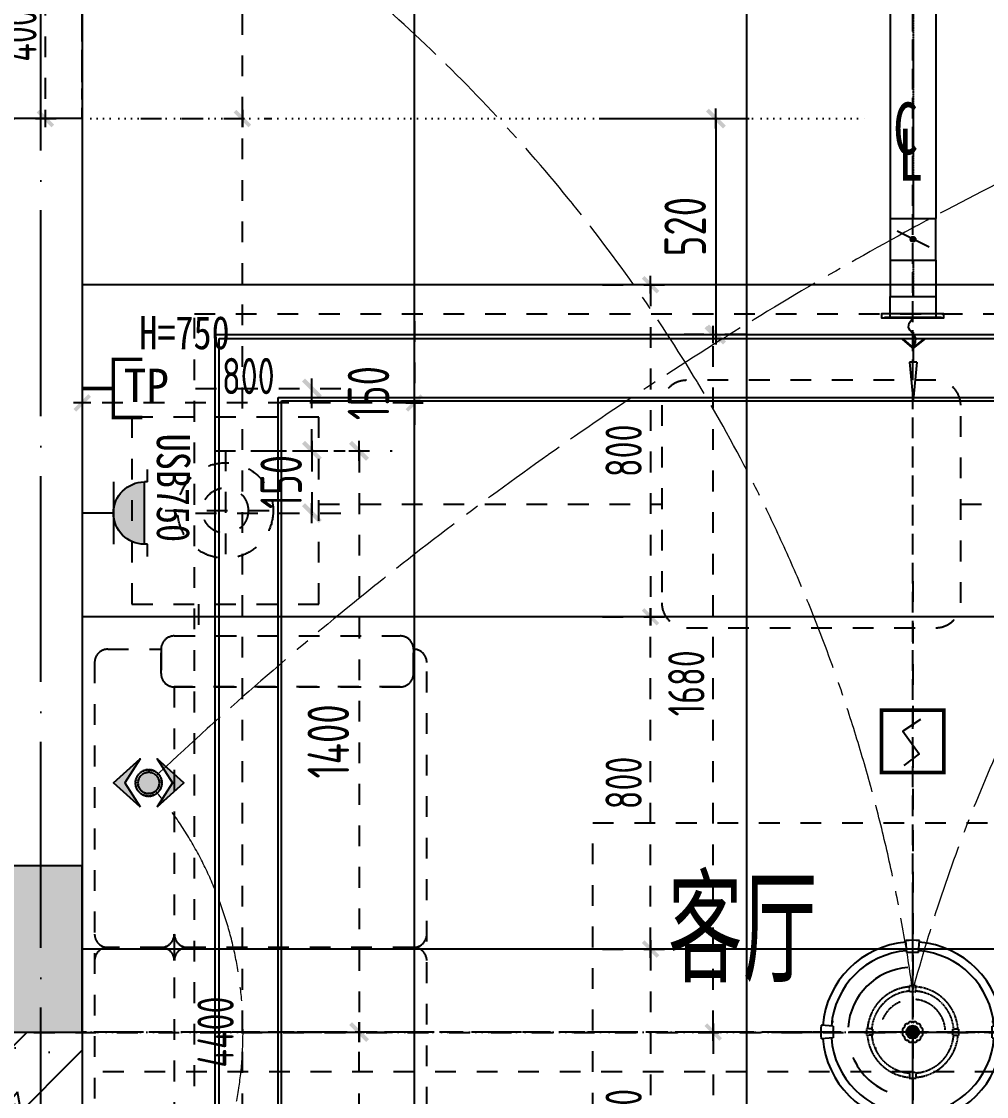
# Model space of a CAD drawing. Extents: x 133656 to 214778, y 12424 to 51506.
# Drawn here: x 162550 to 164874, y 16544 to 19133 of the extents above; entities that cross this region are included whole.
import ezdxf
from ezdxf.enums import TextEntityAlignment as Align

# ---------------------------------------------------------------- set-up
doc = ezdxf.new("R2010")
doc.units = 0
doc.header["$MEASUREMENT"] = 0
for name, pattern in [('CENTER2', [1.125, 0.75, -0.125, 0.125, -0.125]), ('DASH', [0.35, 0.25, -0.1]), ('图案填充', [66.863653, 0, -20.558844, 0, -15.145704, 0, -15.145704, 0, -16.013401]), ('图纸索引线', [1.414175, 0.440583, -0.082865, 0.082865, -0.092515, 0.440583, -0.082865, 0.082865, -0.109034]), ('家具立面虚线', [93.035549, 25.891757, -20.481609, 26.180266, -20.481917]), ('家具虚线平面', [100, 50, -50]), ('索引', [26.102844, 8.811668, -1.657301, 1.657301, -1.850304, 8.811668, -1.657301, 1.657301]), ('轴线', [1279.947105, 991.697132, -142.311249, 0, -145.938724])]:
    doc.linetypes.add(name, pattern=pattern)
doc.layers.get('Defpoints').update_dxf_attribs({"color": 8})
for name, color, linetype in [('A-HATH', 8, 'Continuous'), ('A2.土建梁', 175, 'Continuous'), ('A31.土建轴线', 251, 'Continuous'), ('B6.新建墙体定位', 203, 'Continuous'), ('E1.地面-(平面图)', 136, 'Continuous'), ('E7.地面_尺寸', 50, 'Continuous'), ('F1.家具层', 51, 'Continuous'), ('G1.天花造型', 30, 'Continuous'), ('G2.天花造型尺寸', 144, 'Continuous'), ('G3.天花灯具', 52, 'Continuous'), ('G4.天花灯位', 71, 'Continuous'), ('G5.天花看线', 152, 'Continuous'), ('H3.顶面烟感', 102, 'Continuous'), ('K2.强电插座', 132, 'Continuous'), ('K3.弱电插座', 136, 'Continuous'), ('PS-中文', 50, 'Continuous'), ('PUB_HATCH', 8, 'Continuous'), ('WALL', 6, 'Continuous'), ('暖-风-平面图-新风-中心线', 5, 'CENTER2'), ('暖-风-平面图-新风-端线', 2, 'ByLayer'), ('暖-风-平面图-新风-阀门', 7, 'ByLayer'), ('暖-风-平面图-新风-风管', 3, 'ByLayer'), ('暖-风-平面图-送风-风口', 7, 'ByLayer'), ('烟感', 6, 'Continuous')]:
    doc.layers.add(name, color=color, linetype=linetype)
doc.layers.add('TEL_TEXT', color=4, linetype='Continuous', lineweight=25)
doc.layers.add('灯具连线', color=30, linetype='Continuous', lineweight=13)
doc.styles.add('_TCH_SPACE', font='SIMPLEX', dxfattribs={"height": 5, "bigfont": 'GBCBIG'})
doc.styles.add('_TEL_DIM', font='MYTXT', dxfattribs={"width": 0.8, "height": 3, "bigfont": 'HZTXT'})
doc.styles.add('宋体', font='')
doc.styles.add('标注数字', font='dim.shx', dxfattribs={"width": 0.8})
doc.styles.add('标题文字', font='')
doc.styles.get('宋体').set_extended_font_data('SimSun')
doc.styles.get('标题文字').set_extended_font_data('SimSun')
doc.dimstyles.new('设计2017', dxfattribs={"dimscale": 100, "dimtxt": 2.5, "dimasz": 0.06, "dimexe": 2, "dimexo": 2.5, "dimgap": 0.6, "dimtad": 1, "dimdec": 0, "dimrnd": 5, "dimzin": 0, "dimdsep": 46, "dimtxsty": '标注数字', "dimblk": 'HBA_DIMENSION_TICK', "dimcen": 0.125, "dimclrd": 44, "dimclre": 44, "dimclrt": 50, "dimadec": 0, "dimazin": 0, "dimtfac": 1, "dimtdec": 0, "dimtix": 1, "dimtmove": 0, "dimatfit": 3, "dimldrblk": 'HBA_Leader_Arrow', "dimfxl": 7, "dimfxlon": 1, "dimtvp": 1, "dimtolj": 1, "dimtzin": 0, "dimarcsym": 0})

# ---------------------------------------------------------------- blocks, each defined once
blk = doc.blocks.new('A$C70172C44')
at = {"linetype": '家具虚线平面'}
for p, q in [((315, 3221.6, 0), (315, 2931.6, 0)), ((540, 3092.4, 0), (1365.8, 3092.4, 0)), ((2085.8, 3092.4, 0), (2599.2, 3092.4, 0)), ((170, 3076.6, 0), (460, 3076.6, 0)), ((250, 2851.6, 0), (250, 2774.7, 0)), ((192, 2774.7, 0), (736, 2774.7, 0)), ((32, 2742.7, 0), (160, 2742.7, 0)), ((160, 2742.7, 0), (160, 2684, 0)), ((160, 2684, 0), (160, 2742.7, 0)), ((768, 2684, 0), (768, 2742.7, 0)), ((768, 2742.7, 0), (768, 2684, 0)), ((0, 2710.7, 0), (0, 738.7, 0)), ((800, 738.7, 0), (800, 2710.7, 0)), ((192, 2652, 0), (192, 797.4, 0)), ((192, 2652, 0), (736, 2652, 0)), ((736, 2652, 0), (192, 2652, 0)), ((1200, 1124.7), (1200, 2324.7)), ((1200, 2324.7), (2200, 2324.7)), ((160, 2024.7, 0), (32, 2024.7, 0)), ((160, 2024.7, 0), (32, 2024.7, 0)), ((768, 2024.7, 0), (224, 2024.7, 0)), ((768, 2024.7, 0), (224, 2024.7, 0))]:
    blk.add_line(p, q, dxfattribs=at)
at = {"linetype": '家具虚线平面', "elevation": 0}
blk.add_lwpolyline([(1425.8, 2794.4), (2025.8, 2794.4, 0.414214), (2085.8, 2854.4), (2085.8, 3330.4, 0.414214), (2025.8, 3390.4), (1425.8, 3390.4, 0.414214), (1365.8, 3330.4), (1365.8, 2854.4, 0.414214)], format="xyb", close=True, dxfattribs=at)
blk.add_lwpolyline([(540, 3301.6), (90, 3301.6), (90, 2851.6), (540, 2851.6)], close=True, dxfattribs=at)
at = {"linetype": '家具虚线平面'}
for radius in [115, 55]:
    blk.add_circle((315, 3076.6, 0), radius, dxfattribs=at)
for centre, start, end in [((192, 2742.7, 0), 90, 180), ((736, 2742.7, 0), 0, 90), ((32, 2710.7, 0), 90, 180), ((768, 2710.7, 0), 0, 90), ((192, 2684, 0), 180, 270), ((192, 2684, 0), 180, 270), ((736, 2684, 0), 270, 0), ((736, 2684, 0), 270, 0), ((32, 2056.7, 0), 180, 270), ((160, 2056.7, 0), 270, 0), ((224, 2056.7, 0), 180, 270), ((768, 2056.7, 0), 270, 0), ((32, 1992.7, 0), 90, 180), ((160, 1992.7, 0), 0, 90), ((224, 1992.7, 0), 90, 180), ((768, 1992.7, 0), 0, 90)]:
    blk.add_arc(centre, 32, start, end, dxfattribs=at)
blk = doc.blocks.new('rg')
at = {"layer": 'K3.弱电插座', "const_width": 8.33}
for points in [[(145, -70), (75, -70), (75, 70), (145, 70)], [(75, 0), (0, 0)]]:
    blk.add_lwpolyline(points, dxfattribs=at)
at = {"layer": 'K3.弱电插座', "style": '宋体'}
for p in [(90.1, -40.2, 0), (296.1, -40.2, 0)]:
    blk.add_attdef('REF.', p, '', height=80, dxfattribs=at)
blk = doc.blocks.new('HBA_DIMENSION_TICK')
at = {"color": 0, "linetype": 'ByBlock'}
for p, q in [((-10, 0), (0, 0)), ((0, 0), (10, 0))]:
    blk.add_line(p, q, dxfattribs=at)
at = {"color": 50, "linetype": 'ByBlock'}
blk.add_solid([(-10, -7), (-7, -10), (7, 10), (10, 7)], dxfattribs=at)
blk = doc.blocks.new('*D91')
at = {"layer": 'Defpoints', "color": 0, "linetype": '家具虚线平面', "transparency": 16777216}
for p in [(162696.1, 19273.1), (161696.1, 18899.6), (162696.1, 18899.6)]:
    blk.add_point(p, dxfattribs=at)
at = {"layer": 'K2.强电插座', "color": 44, "linetype": '家具虚线平面', "lineweight": -2, "transparency": 16777216}
for p, q in [((161696.1, 18999.6), (161696.1, 19353.1)), ((162696.1, 18999.6), (162696.1, 19353.1)), ((161698.5, 19273.1), (162693.7, 19273.1))]:
    blk.add_line(p, q, dxfattribs=at)
at = {"layer": 'K2.强电插座', "color": 44, "linetype": '家具虚线平面', "lineweight": -2, "transparency": 16777216, "xscale": 2.4, "yscale": 2.4, "zscale": 2.4, "rotation": 180}
blk.add_blockref('HBA_DIMENSION_TICK', (161696.1, 19273.1), dxfattribs=at)
at = {"layer": 'K2.强电插座', "color": 44, "linetype": '家具虚线平面', "lineweight": -2, "transparency": 16777216, "xscale": 2.4, "yscale": 2.4, "zscale": 2.4}
blk.add_blockref('HBA_DIMENSION_TICK', (162696.1, 19273.1), dxfattribs=at)
at = {"layer": 'K2.强电插座', "color": 50, "linetype": '家具虚线平面', "transparency": 16777216, "insert": (162196.1, 19347.1), "char_height": 100, "attachment_point": 5, "style": '标注数字'}
blk.add_mtext('\\A1;1000', dxfattribs=at)
blk = doc.blocks.new('HBA_Leader_Arrow')
at = {"color": 0, "linetype": 'ByBlock', "ltscale": 0.5}
blk.add_line((3.5, 0), (-10, 0), dxfattribs=at)
for points in [[(-11, 11.3), (-6.6, 14.4), (-0.6, 0), (3.5, 0)], [(-11, -11.3), (-6.6, -14.4), (-0.6, 0), (3.5, 0)]]:
    blk.add_solid(points, dxfattribs=at)
blk = doc.blocks.new('不间断电源')
h = blk.add_hatch(color=8)
h.dxf.hatch_style = 1
h.paths.add_polyline_path([(-70.3, 140.6, 1), (70.3, 140.6)])
for p, q in [((-98.4, 147.7), (-70.3, 147.7)), ((-70.3, 147.7), (-70.3, 140.6)), ((70.3, 147.7), (70.3, 140.6)), ((70.3, 147.7), (98.4, 147.7)), ((-70.3, 140.6), (70.3, 140.6)), ((70.3, 70.3), (-70.3, 70.3)), ((0, 70.3), (0, 0))]:
    blk.add_line(p, q)
blk.add_arc((0, 140.6), 70.3, 180, 0)
at = {"color": 1, "style": '标题文字'}
blk.add_attdef('REF.', (86, 32.6), '', height=70.9, dxfattribs=at)
blk = doc.blocks.new('*D124')
at = {"layer": 'Defpoints', "color": 0, "linetype": '家具虚线平面', "transparency": 16777216}
for p in [(163037.9, 18099.6), (162696.1, 16699.6), (163362.8, 16699.6)]:
    blk.add_point(p, dxfattribs=at)
at = {"layer": 'K2.强电插座', "color": 44, "linetype": '家具虚线平面', "lineweight": -2, "transparency": 16777216}
for p, q in [((163137.9, 18099.6), (163442.8, 18099.6)), ((163362.8, 18097.2), (163362.8, 16702)), ((163082.8, 16699.6), (163442.8, 16699.6))]:
    blk.add_line(p, q, dxfattribs=at)
at = {"layer": 'K2.强电插座', "color": 44, "linetype": '家具虚线平面', "lineweight": -2, "transparency": 16777216, "xscale": 2.4, "yscale": 2.4, "zscale": 2.4}
for p, rotation in [((163362.8, 18099.6), 90), ((163362.8, 16699.6), 270)]:
    blk.add_blockref('HBA_DIMENSION_TICK', p, dxfattribs=dict(at, rotation=rotation))
at = {"layer": 'K2.强电插座', "color": 50, "linetype": '家具虚线平面', "transparency": 16777216, "insert": (163288.8, 17399.6), "char_height": 100, "attachment_point": 5, "rotation": 90, "style": '标注数字'}
blk.add_mtext('\\A1;1400', dxfattribs=at)
blk = doc.blocks.new('*D128')
at = {"layer": 'Defpoints', "color": 0, "linetype": '家具虚线平面', "transparency": 16777216}
for p in [(162645.2, 18249.6, 0), (163249.2, 18249.6), (162915, 18099.6, 0)]:
    blk.add_point(p, dxfattribs=at)
at = {"layer": 'K2.强电插座', "color": 44, "linetype": '家具虚线平面', "lineweight": -2, "transparency": 16777216}
for p, q in [((162969.2, 18249.6), (163329.2, 18249.6)), ((163249.2, 18102), (163249.2, 18247.2)), ((163015, 18099.6), (163329.2, 18099.6))]:
    blk.add_line(p, q, dxfattribs=at)
at = {"layer": 'K2.强电插座', "color": 44, "linetype": '家具虚线平面', "lineweight": -2, "transparency": 16777216, "xscale": 2.4, "yscale": 2.4, "zscale": 2.4}
for p, rotation in [((163249.2, 18249.6), 90), ((163249.2, 18099.6), 270)]:
    blk.add_blockref('HBA_DIMENSION_TICK', p, dxfattribs=dict(at, rotation=rotation))
at = {"layer": 'K2.强电插座', "color": 50, "linetype": '家具虚线平面', "transparency": 16777216, "insert": (163385.5, 18238.4), "char_height": 100, "attachment_point": 5, "rotation": 90, "style": '标注数字'}
blk.add_mtext('\\A1;150', dxfattribs=at)
blk = doc.blocks.new('*D121')
at = {"layer": 'Defpoints', "color": 0, "linetype": '家具虚线平面', "transparency": 16777216}
for p in [(163020.1, 16699.6), (163362.8, 16699.6), (162846.1, 15299.6)]:
    blk.add_point(p, dxfattribs=at)
at = {"layer": 'K2.强电插座', "color": 44, "linetype": '家具虚线平面', "lineweight": -2, "transparency": 16777216}
for p, q in [((163120.1, 16699.6), (163442.8, 16699.6)), ((163362.8, 15302), (163362.8, 16697.2)), ((163082.8, 15299.6), (163442.8, 15299.6))]:
    blk.add_line(p, q, dxfattribs=at)
at = {"layer": 'K2.强电插座', "color": 44, "linetype": '家具虚线平面', "lineweight": -2, "transparency": 16777216, "xscale": 2.4, "yscale": 2.4, "zscale": 2.4}
for p, rotation in [((163362.8, 16699.6), 90), ((163362.8, 15299.6), 270)]:
    blk.add_blockref('HBA_DIMENSION_TICK', p, dxfattribs=dict(at, rotation=rotation))
at = {"layer": 'K2.强电插座', "color": 50, "linetype": '家具虚线平面', "transparency": 16777216, "insert": (163288.8, 15999.6), "char_height": 100, "attachment_point": 5, "rotation": 90, "style": '标注数字'}
blk.add_mtext('\\A1;1400', dxfattribs=at)
blk = doc.blocks.new('A$C34CE5B40')
at = {"color": 1, "linetype": '图纸索引线', "ltscale": 150}
for p, q in [((125.3, -67.5), (125.3, 318.1)), ((-67.5, 125.3), (318.1, 125.3))]:
    blk.add_line(p, q, dxfattribs=at)
for p, q in [((117.3, 233.8), (116.1, 250.3)), ((133.3, 233.8), (134.5, 250.3)), ((16.8, 133.3), (0.3, 134.5)), ((124.2, 139.9), (126.4, 139.9)), ((233.8, 133.3), (250.3, 134.5)), ((16.8, 117.3), (0.3, 116.1)), ((233.8, 117.3), (250.3, 116.1)), ((117.3, 16.8), (116.1, 0.3)), ((133.3, 16.8), (134.5, 0.3))]:
    blk.add_line(p, q)
at = {"color": 8}
for p, q in [((15, 139.9), (17.4, 139.9)), ((233.2, 139.9), (235.6, 139.9)), ((166.7, 24.7), (172.7, 24.7))]:
    blk.add_line(p, q, dxfattribs=at)
for radius in [8.86, 5.76]:
    blk.add_circle((125.3, 125.3), radius)
for centre, radius, start, end in [((125.3, 125.3), 125.3, 85.7846, 94.2154), ((125.3, 125.3), 122.9, 94.2154, 175.7846), ((125.3, 125.3), 111.3, 94.2154, 175.7846), ((125.3, 125.3), 111.3, 4.2154, 85.7846), ((125.3, 125.3), 122.9, 4.2154, 85.7846), ((125.3, 125.3), 108.8, 85.7846, 94.2154), ((125.3, 125.3), 125.3, 175.7846, 184.2154), ((125.3, 125.3), 108.8, 175.7846, 184.2154), ((117.5, 133.1), 3.28, 59.2133, 210.7867), ((122.4, 136), 3.28, 29.2133, 180.7867), ((128.2, 136), 3.28, 359.2133, 150.7867), ((133.1, 133.1), 3.28, 329.2133, 120.7867), ((125.3, 125.3), 108.8, 355.7846, 4.2154), ((125.3, 125.3), 125.3, 355.7846, 4.2154), ((114.6, 128.2), 3.28, 89.2133, 240.7867), ((114.6, 122.4), 3.28, 119.2133, 270.7867), ((117.5, 117.5), 3.28, 149.2133, 300.7867), ((133.1, 117.5), 3.28, 239.2133, 30.7867), ((136, 128.2), 3.28, 299.2133, 90.7867), ((136, 122.4), 3.28, 269.2133, 60.7867), ((125.3, 125.3), 122.9, 184.2154, 265.7846), ((125.3, 125.3), 111.3, 184.2154, 265.7846), ((122.4, 114.6), 3.28, 179.2133, 330.7867), ((128.2, 114.6), 3.28, 209.2133, 0.7867), ((125.3, 125.3), 111.3, 274.2154, 355.7846), ((125.3, 125.3), 122.9, 274.2154, 355.7846), ((125.3, 125.3), 108.8, 265.7846, 274.2154), ((125.3, 125.3), 125.3, 265.7846, 274.2154)]:
    blk.add_arc(centre, radius, start, end)
for start, end in [(94.2154, 175.7846), (202.9764, 246.7439)]:
    blk.add_arc((125.3, 125.3), 88.5, start, end, dxfattribs=at)
blk = doc.blocks.new('A$C19652AA9')
h = blk.add_hatch(color=0)
h.dxf.hatch_style = 1
h.paths.add_polyline_path([(31.9, 90.8), (90.2, 0.1), (31.9, -90.8), (132.6, 0)])
h = blk.add_hatch(color=0)
h.dxf.hatch_style = 1
edge = h.paths.add_edge_path()
edge.add_arc((0, 0), 40.5, 0, 360)
at = {"color": 0}
blk.add_lwpolyline([(31.9, 90.8), (132.6, 0), (31.9, -90.8), (90.2, 0.1)], close=True, dxfattribs=at)
at = {"color": 0, "linetype": '图纸索引线'}
for radius in [50, 40.5]:
    blk.add_circle((0, 0), radius, dxfattribs=at)
blk = doc.blocks.new('结构')
at = {"layer": 'A-HATH'}
blk.add_hatch(color=256, dxfattribs=at).paths.add_polyline_path([(-200, -3950), (-200, -4350), (0, -4350), (0, -3950)], flags=0)
at = {"layer": 'WALL'}
blk.add_lwpolyline([(-200, -3950), (-200, -4350), (0, -4350), (0, -3950), (-200, -3950)], close=True, dxfattribs=at)
blk = doc.blocks.new('*D247')
at = {"layer": 'Defpoints', "color": 0, "transparency": 16777216}
for p in [(163825.4, 18899.6), (163825.4, 18379.6), (164222.2, 18379.6)]:
    blk.add_point(p, dxfattribs=at)
at = {"layer": 'G2.天花造型尺寸', "color": 44, "lineweight": -2, "transparency": 16777216}
for p, q in [((163942.2, 18899.6), (164302.2, 18899.6)), ((164222.2, 18897.2), (164222.2, 18382)), ((163942.2, 18379.6), (164302.2, 18379.6))]:
    blk.add_line(p, q, dxfattribs=at)
at = {"layer": 'G2.天花造型尺寸', "color": 44, "lineweight": -2, "transparency": 16777216, "xscale": 2.4, "yscale": 2.4, "zscale": 2.4}
for p, rotation in [((164222.2, 18899.6), 90), ((164222.2, 18379.6), 270)]:
    blk.add_blockref('HBA_DIMENSION_TICK', p, dxfattribs=dict(at, rotation=rotation))
at = {"layer": 'G2.天花造型尺寸', "color": 50, "transparency": 16777216, "insert": (164148.2, 18639.6), "char_height": 100, "attachment_point": 5, "rotation": 90, "style": '标注数字'}
blk.add_mtext('\\A1;520', dxfattribs=at)
blk = doc.blocks.new('*D276')
at = {"layer": 'Defpoints', "color": 0, "linetype": '家具虚线平面', "transparency": 16777216}
for p in [(163861.2, 18499.6), (163861.2, 17699.6), (164064.7, 17699.6)]:
    blk.add_point(p, dxfattribs=at)
at = {"layer": 'E7.地面_尺寸', "color": 44, "linetype": '家具虚线平面', "lineweight": -2, "transparency": 16777216}
for p, q in [((163948.7, 18499.6), (164134.7, 18499.6)), ((164064.7, 18497.5), (164064.7, 17701.7)), ((163948.7, 17699.6), (164134.7, 17699.6))]:
    blk.add_line(p, q, dxfattribs=at)
at = {"layer": 'E7.地面_尺寸', "color": 44, "linetype": '家具虚线平面', "lineweight": -2, "transparency": 16777216, "xscale": 2.1, "yscale": 2.1, "zscale": 2.1}
for p, rotation in [((164064.7, 18499.6), 90), ((164064.7, 17699.6), 270)]:
    blk.add_blockref('HBA_DIMENSION_TICK', p, dxfattribs=dict(at, rotation=rotation))
at = {"layer": 'E7.地面_尺寸', "color": 50, "linetype": '家具虚线平面', "transparency": 16777216, "insert": (164000, 18099.6), "char_height": 87.5, "attachment_point": 5, "rotation": 90, "style": '标注数字'}
blk.add_mtext('\\A1;800', dxfattribs=at)
blk = doc.blocks.new('*D277')
at = {"layer": 'Defpoints', "color": 0, "linetype": '家具虚线平面', "transparency": 16777216}
for p in [(163861.2, 17699.6), (164064.7, 17699.6), (163861.2, 16899.6)]:
    blk.add_point(p, dxfattribs=at)
at = {"layer": 'E7.地面_尺寸', "color": 44, "linetype": '家具虚线平面', "lineweight": -2, "transparency": 16777216}
for p, q in [((163948.7, 17699.6), (164134.7, 17699.6)), ((164064.7, 16901.7), (164064.7, 17697.5)), ((163948.7, 16899.6), (164134.7, 16899.6))]:
    blk.add_line(p, q, dxfattribs=at)
at = {"layer": 'E7.地面_尺寸', "color": 44, "linetype": '家具虚线平面', "lineweight": -2, "transparency": 16777216, "xscale": 2.1, "yscale": 2.1, "zscale": 2.1}
for p, rotation in [((164064.7, 17699.6), 90), ((164064.7, 16899.6), 270)]:
    blk.add_blockref('HBA_DIMENSION_TICK', p, dxfattribs=dict(at, rotation=rotation))
at = {"layer": 'E7.地面_尺寸', "color": 50, "linetype": '家具虚线平面', "transparency": 16777216, "insert": (164000, 17299.6), "char_height": 87.5, "attachment_point": 5, "rotation": 90, "style": '标注数字'}
blk.add_mtext('\\A1;800', dxfattribs=at)
blk = doc.blocks.new('*D278')
at = {"layer": 'Defpoints', "color": 0, "linetype": '家具虚线平面', "transparency": 16777216}
for p in [(163861.2, 16899.6), (163861.2, 16099.6), (164064.7, 16099.6)]:
    blk.add_point(p, dxfattribs=at)
at = {"layer": 'E7.地面_尺寸', "color": 44, "linetype": '家具虚线平面', "lineweight": -2, "transparency": 16777216}
for p, q in [((163948.7, 16899.6), (164134.7, 16899.6)), ((164064.7, 16897.5), (164064.7, 16101.7)), ((163948.7, 16099.6), (164134.7, 16099.6))]:
    blk.add_line(p, q, dxfattribs=at)
at = {"layer": 'E7.地面_尺寸', "color": 44, "linetype": '家具虚线平面', "lineweight": -2, "transparency": 16777216, "xscale": 2.1, "yscale": 2.1, "zscale": 2.1}
for p, rotation in [((164064.7, 16899.6), 90), ((164064.7, 16099.6), 270)]:
    blk.add_blockref('HBA_DIMENSION_TICK', p, dxfattribs=dict(at, rotation=rotation))
at = {"layer": 'E7.地面_尺寸', "color": 50, "linetype": '家具虚线平面', "transparency": 16777216, "insert": (164000, 16499.6), "char_height": 87.5, "attachment_point": 5, "rotation": 90, "style": '标注数字'}
blk.add_mtext('\\A1;800', dxfattribs=at)
blk = doc.blocks.new('xfk')
at = {"const_width": 6}
blk.add_lwpolyline([(28.9, 60.4), (0.9, 82.5), (-24.9, 60.4)], dxfattribs=at)
blk.add_lwpolyline([(-0.6, 80.6), (6.7, 68.3), (7.5, 59.1), (4, 52), (-1.6, 45.8), (-7, 39.6), (-10, 32.3), (-8.4, 22.8), (0, 10)])
blk.add_lwpolyline([(75, 0), (-75, 0), (-75, 10), (75, 10)], close=True)
blk = doc.blocks.new('*D331')
at = {"layer": 'Defpoints', "color": 0, "linetype": '家具虚线平面', "transparency": 16777216}
for p in [(162396.1, 19299.6), (162396.1, 18899.6), (162607.2, 18899.6)]:
    blk.add_point(p, dxfattribs=at)
at = {"layer": 'E7.地面_尺寸', "color": 44, "linetype": '家具虚线平面', "lineweight": -2, "transparency": 16777216}
for p, q in [((162483.6, 19299.6), (162677.2, 19299.6)), ((162607.2, 19297.5), (162607.2, 18901.7)), ((162483.6, 18899.6), (162677.2, 18899.6))]:
    blk.add_line(p, q, dxfattribs=at)
at = {"layer": 'E7.地面_尺寸', "color": 44, "linetype": '家具虚线平面', "lineweight": -2, "transparency": 16777216, "xscale": 2.1, "yscale": 2.1, "zscale": 2.1}
for p, rotation in [((162607.2, 19299.6), 90), ((162607.2, 18899.6), 270)]:
    blk.add_blockref('HBA_DIMENSION_TICK', p, dxfattribs=dict(at, rotation=rotation))
at = {"layer": 'E7.地面_尺寸', "color": 50, "linetype": '家具虚线平面', "transparency": 16777216, "insert": (162542.5, 19099.6), "char_height": 87.5, "attachment_point": 5, "rotation": 90, "style": '标注数字'}
blk.add_mtext('\\A1;400', dxfattribs=at)
blk = doc.blocks.new('*D332')
at = {"layer": 'Defpoints', "color": 0, "linetype": '家具虚线平面', "transparency": 16777216}
for p in [(162696.1, 18499.6), (163496.1, 18499.6), (162696.1, 18214.8)]:
    blk.add_point(p, dxfattribs=at)
at = {"layer": 'E7.地面_尺寸', "color": 44, "linetype": '家具虚线平面', "lineweight": -2, "transparency": 16777216}
for p, q in [((162696.1, 18412.1), (162696.1, 18144.8)), ((163496.1, 18412.1), (163496.1, 18144.8)), ((163494, 18214.8), (162698.2, 18214.8))]:
    blk.add_line(p, q, dxfattribs=at)
at = {"layer": 'E7.地面_尺寸', "color": 44, "linetype": '家具虚线平面', "lineweight": -2, "transparency": 16777216, "xscale": 2.1, "yscale": 2.1, "zscale": 2.1, "rotation": 180}
blk.add_blockref('HBA_DIMENSION_TICK', (162696.1, 18214.8), dxfattribs=at)
at = {"layer": 'E7.地面_尺寸', "color": 44, "linetype": '家具虚线平面', "lineweight": -2, "transparency": 16777216, "xscale": 2.1, "yscale": 2.1, "zscale": 2.1}
blk.add_blockref('HBA_DIMENSION_TICK', (163496.1, 18214.8), dxfattribs=at)
at = {"layer": 'E7.地面_尺寸', "color": 50, "linetype": '家具虚线平面', "transparency": 16777216, "insert": (163096.1, 18279.5), "char_height": 87.5, "attachment_point": 5, "style": '标注数字'}
blk.add_mtext('\\A1;800', dxfattribs=at)
blk = doc.blocks.new('xdd')
at = {"linetype": '图纸索引线'}
for p, q in [((-8.9, 120.6), (-10.2, 138.9)), ((8.9, 120.6), (10.2, 138.9)), ((16.2, 122.6), (16.2, 119.9)), ((-120.6, 8.9), (-138.9, 10.2)), ((16.2, 1.2), (16.2, -1.2)), ((120.6, 8.9), (138.9, 10.2)), ((-120.6, -8.9), (-138.9, -10.2)), ((120.6, -8.9), (138.9, -10.2)), ((-111.9, -46), (-111.9, -52.7)), ((-8.9, -120.6), (-10.2, -138.9)), ((8.9, -120.6), (10.2, -138.9)), ((16.2, -119.9), (16.2, -122.6))]:
    blk.add_line(p, q, dxfattribs=at)
for radius in [9.85, 6.4]:
    blk.add_circle((0, 0), radius, dxfattribs=at)
for centre, radius, start, end in [((0, 0), 136.6, 94.2154, 175.7846), ((0, 0), 139.3, 85.7846, 94.2154), ((0, 0), 136.6, 4.2154, 85.7846), ((0, 0), 123.6, 94.2154, 175.7846), ((0, 0), 120.9, 85.7846, 94.2154), ((0, 0), 98.4, 4.2154, 85.7846), ((0, 0), 123.6, 4.2154, 85.7846), ((0, 0), 98.4, 112.9764, 156.7439), ((0, 0), 139.3, 175.7846, 184.2154), ((0, 0), 120.9, 175.7846, 184.2154), ((-11.9, 3.2), 3.65, 89.2133, 240.7867), ((-8.7, 8.7), 3.65, 59.2133, 210.7867), ((-3.2, 11.9), 3.65, 29.2133, 180.7867), ((3.2, 11.9), 3.65, 359.2133, 150.7867), ((8.7, 8.7), 3.65, 329.2133, 120.7867), ((11.9, 3.2), 3.65, 299.2133, 90.7867), ((0, 0), 120.9, 355.7846, 4.2154), ((0, 0), 139.3, 355.7846, 4.2154), ((0, 0), 136.6, 184.2154, 265.7846), ((0, 0), 123.6, 184.2154, 265.7846), ((-11.9, -3.2), 3.65, 119.2133, 270.7867), ((-8.7, -8.7), 3.65, 149.2133, 300.7867), ((-3.2, -11.9), 3.65, 179.2133, 330.7867), ((3.2, -11.9), 3.65, 209.2133, 0.7867), ((8.7, -8.7), 3.65, 239.2133, 30.7867), ((0, 0), 123.6, 274.2154, 355.7846), ((0, 0), 136.6, 274.2154, 355.7846), ((11.9, -3.2), 3.65, 269.2133, 60.7867), ((0, 0), 120.9, 265.7846, 274.2154), ((0, 0), 139.3, 265.7846, 274.2154)]:
    blk.add_arc(centre, radius, start, end, dxfattribs=at)
blk = doc.blocks.new('*D415')
at = {"layer": 'B6.新建墙体定位', "color": 44, "linetype": '家具虚线平面', "lineweight": -2, "transparency": 16777216}
for p, q in [((162837, 18899.6), (163152, 18899.6)), ((163082, 14501.7), (163082, 18897.5)), ((162878.7, 14499.6), (163152, 14499.6))]:
    blk.add_line(p, q, dxfattribs=at)
at = {"layer": 'Defpoints', "color": 0, "linetype": '家具虚线平面', "transparency": 16777216}
for p in [(162591, 18899.6), (163082, 18899.6), (162791.2, 14499.6)]:
    blk.add_point(p, dxfattribs=at)
at = {"layer": 'B6.新建墙体定位', "color": 44, "linetype": '家具虚线平面', "lineweight": -2, "transparency": 16777216, "xscale": 2.1, "yscale": 2.1, "zscale": 2.1}
for p, rotation in [((163082, 18899.6), 90), ((163082, 14499.6), 270)]:
    blk.add_blockref('HBA_DIMENSION_TICK', p, dxfattribs=dict(at, rotation=rotation))
at = {"layer": 'B6.新建墙体定位', "color": 50, "linetype": '家具虚线平面', "transparency": 16777216, "insert": (163017.2, 16699.6), "char_height": 87.5, "attachment_point": 5, "rotation": 90, "style": '标注数字'}
blk.add_mtext('\\A1;4400', dxfattribs=at)
blk = doc.blocks.new('*D416')
at = {"layer": 'B6.新建墙体定位', "color": 44, "linetype": '家具虚线平面', "lineweight": -2, "transparency": 16777216}
for p, q in [((162837, 20099.6), (163152, 20099.6)), ((163082, 18901.7), (163082, 20097.5)), ((162837, 18899.6), (163152, 18899.6))]:
    blk.add_line(p, q, dxfattribs=at)
at = {"layer": 'Defpoints', "color": 0, "linetype": '家具虚线平面', "transparency": 16777216}
for p in [(162591, 20099.6), (163082, 20099.6), (162591, 18899.6)]:
    blk.add_point(p, dxfattribs=at)
at = {"layer": 'B6.新建墙体定位', "color": 44, "linetype": '家具虚线平面', "lineweight": -2, "transparency": 16777216, "xscale": 2.1, "yscale": 2.1, "zscale": 2.1}
for p, rotation in [((163082, 20099.6), 90), ((163082, 18899.6), 270)]:
    blk.add_blockref('HBA_DIMENSION_TICK', p, dxfattribs=dict(at, rotation=rotation))
at = {"layer": 'B6.新建墙体定位', "color": 50, "linetype": '家具虚线平面', "transparency": 16777216, "insert": (163017.2, 19499.6), "char_height": 87.5, "attachment_point": 5, "rotation": 90, "style": '标注数字'}
blk.add_mtext('\\A1;1200', dxfattribs=at)
blk = doc.blocks.new('$equip_U$00000120(2016-20170412ND)')
at = {"color": 0, "linetype": 'Continuous', "const_width": 0.06}
blk.add_lwpolyline([(-0.5, -0.5), (-0.5, 0.5), (0.5, 0.5), (0.5, -0.5)], close=True, dxfattribs=at)
at = {"color": 0, "linetype": 'Continuous'}
blk.add_lwpolyline([(0.125, 0.352), (-0.159, 0.163), (0.106, -0.197), (-0.14, -0.386)], dxfattribs=at)
for p in [(0, 0.5), (-0.5, 0), (0.5, 0), (0, -0.5)]:
    blk.add_point(p)
at = {"layer": 'TEL_TEXT', "style": '_TEL_DIM', "flags": 1}
blk.add_attdef('A', text='', height=0.00002, dxfattribs=at).set_placement((0, 0), align=Align.MIDDLE_CENTER)
blk = doc.blocks.new('*D565')
at = {"layer": 'Defpoints', "color": 0, "linetype": '家具虚线平面', "transparency": 16777216}
for p in [(164380.8, 16699.6), (164215.7, 15019.6), (164380.8, 15019.6)]:
    blk.add_point(p, dxfattribs=at)
at = {"layer": 'H3.顶面烟感', "color": 44, "linetype": '家具虚线平面', "lineweight": -2, "transparency": 16777216}
for p, q in [((164293.3, 16699.6), (164145.7, 16699.6)), ((164215.7, 16697.5), (164215.7, 15021.7)), ((164293.3, 15019.6), (164145.7, 15019.6))]:
    blk.add_line(p, q, dxfattribs=at)
at = {"layer": 'H3.顶面烟感', "color": 44, "linetype": '家具虚线平面', "lineweight": -2, "transparency": 16777216, "xscale": 2.1, "yscale": 2.1, "zscale": 2.1}
for p, rotation in [((164215.7, 16699.6), 90), ((164215.7, 15019.6), 270)]:
    blk.add_blockref('HBA_DIMENSION_TICK', p, dxfattribs=dict(at, rotation=rotation))
at = {"layer": 'H3.顶面烟感', "color": 50, "linetype": '家具虚线平面', "transparency": 16777216, "insert": (164151, 15859.6), "char_height": 87.5, "attachment_point": 5, "rotation": 90, "style": '标注数字'}
blk.add_mtext('\\A1;1680', dxfattribs=at)
blk = doc.blocks.new('*D566')
at = {"layer": 'Defpoints', "color": 0, "linetype": '家具虚线平面', "transparency": 16777216}
for p in [(164215.7, 18379.6), (164380.8, 18379.6), (164380.8, 16699.6)]:
    blk.add_point(p, dxfattribs=at)
at = {"layer": 'H3.顶面烟感', "color": 44, "linetype": '家具虚线平面', "lineweight": -2, "transparency": 16777216}
for p, q in [((164293.3, 18379.6), (164145.7, 18379.6)), ((164215.7, 16701.7), (164215.7, 18377.5)), ((164293.3, 16699.6), (164145.7, 16699.6))]:
    blk.add_line(p, q, dxfattribs=at)
at = {"layer": 'H3.顶面烟感', "color": 44, "linetype": '家具虚线平面', "lineweight": -2, "transparency": 16777216, "xscale": 2.1, "yscale": 2.1, "zscale": 2.1}
for p, rotation in [((164215.7, 18379.6), 90), ((164215.7, 16699.6), 270)]:
    blk.add_blockref('HBA_DIMENSION_TICK', p, dxfattribs=dict(at, rotation=rotation))
at = {"layer": 'H3.顶面烟感', "color": 50, "linetype": '家具虚线平面', "transparency": 16777216, "insert": (164151, 17539.6), "char_height": 87.5, "attachment_point": 5, "rotation": 90, "style": '标注数字'}
blk.add_mtext('\\A1;1680', dxfattribs=at)
blk = doc.blocks.new('*D567')
at = {"layer": 'Defpoints', "color": 0, "linetype": '家具虚线平面', "transparency": 16777216}
for p in [(164771.1, 17399.6), (165036.2, 16699.6), (165221.5, 16699.6)]:
    blk.add_point(p, dxfattribs=at)
at = {"layer": 'H3.顶面烟感', "color": 44, "linetype": '家具虚线平面', "lineweight": -2, "transparency": 16777216}
for p, q in [((164976.5, 17399.6), (165291.5, 17399.6)), ((165221.5, 17397.5), (165221.5, 16701.7)), ((165123.7, 16699.6), (165291.5, 16699.6))]:
    blk.add_line(p, q, dxfattribs=at)
at = {"layer": 'H3.顶面烟感', "color": 44, "linetype": '家具虚线平面', "lineweight": -2, "transparency": 16777216, "xscale": 2.1, "yscale": 2.1, "zscale": 2.1}
for p, rotation in [((165221.5, 17399.6), 90), ((165221.5, 16699.6), 270)]:
    blk.add_blockref('HBA_DIMENSION_TICK', p, dxfattribs=dict(at, rotation=rotation))
at = {"layer": 'H3.顶面烟感', "color": 50, "linetype": '家具虚线平面', "transparency": 16777216, "insert": (165156.7, 17049.6), "char_height": 87.5, "attachment_point": 5, "rotation": 90, "style": '标注数字'}
blk.add_mtext('\\A1;700', dxfattribs=at)
blk = doc.blocks.new('*D574')
at = {"layer": 'Defpoints', "color": 0, "linetype": '家具虚线平面', "transparency": 16777216}
for p in [(163002.3, 18099.6, 0), (162732.5, 17949.6, 0), (163249.2, 17949.6)]:
    blk.add_point(p, dxfattribs=at)
at = {"layer": 'K2.强电插座', "color": 44, "linetype": '家具虚线平面', "lineweight": -2, "transparency": 16777216}
for p, q in [((163102.3, 18099.6), (163329.2, 18099.6)), ((163249.2, 18102), (163249.2, 18104.4)), ((163249.2, 18099.6), (163249.2, 17949.6)), ((162969.2, 17949.6), (163329.2, 17949.6)), ((163249.2, 17947.2), (163249.2, 17944.8))]:
    blk.add_line(p, q, dxfattribs=at)
at = {"layer": 'K2.强电插座', "color": 44, "linetype": '家具虚线平面', "lineweight": -2, "transparency": 16777216, "xscale": 2.4, "yscale": 2.4, "zscale": 2.4}
for p, rotation in [((163249.2, 18099.6), 270), ((163249.2, 17949.6), 90)]:
    blk.add_blockref('HBA_DIMENSION_TICK', p, dxfattribs=dict(at, rotation=rotation))
at = {"layer": 'K2.强电插座', "color": 50, "linetype": '家具虚线平面', "transparency": 16777216, "insert": (163175.2, 18024.6), "char_height": 100, "attachment_point": 5, "rotation": 90, "style": '标注数字'}
blk.add_mtext('\\A1;150', dxfattribs=at)
blk = doc.blocks.new('*D599')
at = {"layer": 'B6.新建墙体定位', "color": 44, "linetype": '家具虚线平面', "lineweight": -2, "transparency": 16777216}
for p, q in [((159596.1, 18987.1), (159596.1, 19300.1)), ((162696.1, 18987.1), (162696.1, 19300.1)), ((162694, 19230.1), (159598.2, 19230.1))]:
    blk.add_line(p, q, dxfattribs=at)
at = {"layer": 'Defpoints', "color": 0, "linetype": '家具虚线平面', "transparency": 16777216}
for p in [(159596.1, 19230.1), (159596.1, 18899.6), (162696.1, 18899.6)]:
    blk.add_point(p, dxfattribs=at)
at = {"layer": 'B6.新建墙体定位', "color": 44, "linetype": '家具虚线平面', "lineweight": -2, "transparency": 16777216, "xscale": 2.1, "yscale": 2.1, "zscale": 2.1, "rotation": 180}
blk.add_blockref('HBA_DIMENSION_TICK', (159596.1, 19230.1), dxfattribs=at)
at = {"layer": 'B6.新建墙体定位', "color": 44, "linetype": '家具虚线平面', "lineweight": -2, "transparency": 16777216, "xscale": 2.1, "yscale": 2.1, "zscale": 2.1}
blk.add_blockref('HBA_DIMENSION_TICK', (162696.1, 19230.1), dxfattribs=at)
at = {"layer": 'B6.新建墙体定位', "color": 50, "linetype": '家具虚线平面', "transparency": 16777216, "insert": (161146.1, 19294.9), "char_height": 87.5, "attachment_point": 5, "style": '标注数字'}
blk.add_mtext('\\A1;3100', dxfattribs=at)
blk = doc.blocks.new('*U619')
at = {"color": 0, "linetype": 'ByBlock', "lineweight": -2}
for p, q in [((150, 250), (-150, 250)), ((-150, -250), (-150, 250)), ((150, -250), (150, 250)), ((-150, -250), (150, -250))]:
    blk.add_line(p, q, dxfattribs=at)
blk = doc.blocks.new('*U620')
at = {"color": 0, "linetype": 'ByBlock', "lineweight": -2}
blk.add_line((87.5, 175), (-87.5, -175), dxfattribs=at)
for major_axis, start_param, end_param in [((19.6, 19.6), 5.497787143782038, 11.78097245096162), ((-13.3, 13.3), 3.9269908, 10.2101761), ((9.49, 9.49), 5.497787143782024, 11.78097245096161)]:
    blk.add_ellipse((0, 0), major_axis=major_axis, ratio=1, start_param=start_param, end_param=end_param, dxfattribs=at)
blk = doc.blocks.new('*U615')
at = {"color": 0}
for p, q in [((0, -200), (0, 200)), ((0, 200), (99.9, 200)), ((99.9, -200), (0, -200))]:
    blk.add_line(p, q, dxfattribs=at)
blk = doc.blocks.new('*U616')
at = {"color": 0}
blk.add_line((0, 0), (-100, 0), dxfattribs=at)
blk = doc.blocks.new('*U617')
at = {"color": 0}
blk.add_line((99.9, 250), (99.9, -250), dxfattribs=at)
blk = doc.blocks.new('*U618')
at = {"color": 0}
for p, q in [((171.6, 0), (315.1, 0)), ((315.1, 31.5), (315.1, -31.5)), ((315.1, 31.5), (500, 0)), ((315.1, -31.5), (500, 0))]:
    blk.add_line(p, q, dxfattribs=at)
blk = doc.blocks.new('新风口')
at = {"color": 0, "linetype": 'ByBlock', "lineweight": -2}
for p, q in [((6712.5, 827.7), (6712.5, 727.7)), ((6712.5, 827.7), (6822.5, 827.7)), ((6712.5, 827.7), (6712.5, 727.7)), ((6712.5, 827.7), (6822.5, 827.7)), ((6712.5, 827.7), (6712.5, 727.7)), ((6712.5, 827.7), (6822.5, 827.7)), ((6822.5, 727.7), (6822.5, 827.7)), ((6822.5, 727.7), (6822.5, 827.7)), ((6822.5, 727.7), (6822.5, 827.7)), ((6806, 758.4), (6729, 796.9)), ((6806, 758.4), (6729, 796.9)), ((6806, 758.4), (6729, 796.9)), ((6712.5, 727.7), (6822.5, 727.7)), ((6712.5, 727.7), (6822.5, 727.7)), ((6712.5, 727.7), (6822.5, 727.7))]:
    blk.add_line(p, q, dxfattribs=at)
at = {"color": 0}
for p, q in [((6767.5, 639.7), (6767.5, 689.7)), ((6767.5, 639.7), (6767.5, 689.7)), ((6767.5, 639.7), (6767.5, 689.7)), ((6712.5, 639.7), (6822.5, 639.7)), ((6712.5, 589.7), (6712.5, 639.7)), ((6712.5, 639.7), (6822.5, 639.7)), ((6712.5, 589.7), (6712.5, 639.7)), ((6712.5, 639.7), (6822.5, 639.7)), ((6712.5, 589.7), (6712.5, 639.7)), ((6822.5, 639.7), (6822.5, 589.7)), ((6822.5, 639.7), (6822.5, 589.7)), ((6822.5, 639.7), (6822.5, 589.7)), ((6836.2, 589.7), (6698.7, 589.7)), ((6836.2, 589.7), (6698.7, 589.7)), ((6836.2, 589.7), (6698.7, 589.7)), ((6767.5, 553.8), (6767.5, 482)), ((6767.5, 553.8), (6767.5, 482)), ((6767.5, 553.8), (6767.5, 482)), ((6776.2, 482), (6758.8, 482)), ((6758.8, 482), (6767.5, 389.5)), ((6776.2, 482), (6758.8, 482)), ((6758.8, 482), (6767.5, 389.5)), ((6776.2, 482), (6758.8, 482)), ((6758.8, 482), (6767.5, 389.5)), ((6776.2, 482), (6767.5, 389.5)), ((6776.2, 482), (6767.5, 389.5)), ((6776.2, 482), (6767.5, 389.5))]:
    blk.add_line(p, q, dxfattribs=at)
at = {"color": 0, "linetype": 'ByBlock', "lineweight": -2}
for major_axis, start_param, end_param in [((-4.31, 4.31), 3.141593, 9.424778), ((-4.31, 4.31), 3.141593, 9.424778), ((-4.31, 4.31), 3.141593, 9.424778), ((2.92, 2.92), 1.570796326794936, 7.853981633974522), ((2.92, 2.92), 1.570796326794936, 7.853981633974522), ((2.92, 2.92), 1.570796326794936, 7.853981633974522), ((-2.09, 2.09), 3.141593, 9.424778), ((-2.09, 2.09), 3.141593, 9.424778), ((-2.09, 2.09), 3.141593, 9.424778)]:
    blk.add_ellipse((6767.5, 777.7), major_axis=major_axis, ratio=1, start_param=start_param, end_param=end_param, dxfattribs=at)
at = {"layer": '暖-风-平面图-新风-中心线'}
for points in [[(6767.5, 1407.9), (6767.5, 827.7)], [(6767.5, 727.7), (6767.5, 639.7)]]:
    blk.add_lwpolyline(points, dxfattribs=at)
at = {"layer": '暖-风-平面图-新风-端线'}
blk.add_lwpolyline([(6712.5, 639.7), (6822.5, 639.7)], dxfattribs=at)
at = {"layer": '暖-风-平面图-新风-风管'}
for points in [[(6712.5, 1407.9), (6712.5, 827.7)], [(6822.5, 1407.9), (6822.5, 827.7)], [(6712.5, 727.7), (6712.5, 639.7)], [(6822.5, 727.7), (6822.5, 639.7)]]:
    blk.add_lwpolyline(points, dxfattribs=at)
at = {"layer": '暖-风-平面图-送风-风口'}
blk.add_point((6767.5, 639.7), dxfattribs=at)
at = {"layer": '暖-风-平面图-新风-阀门', "yscale": 0.22, "rotation": 270.0000000000009}
for name, xscale in [('*U619', 0.3333333333333333), ('*U620', 0.22)]:
    blk.add_blockref(name, (6767.5, 777.7), dxfattribs=dict(at, xscale=xscale))
at = {"layer": '暖-风-平面图-送风-风口', "xscale": 0.5003221452646128, "yscale": 0.275, "rotation": 270}
for name in ['*U616', '*U615', '*U617', '*U618']:
    blk.add_blockref(name, (6767.5, 639.7), dxfattribs=at)

msp = doc.modelspace()

# ---------------------------------------------------------------- hatches: boundary and pattern name
at = {"layer": 'E1.地面-(平面图)'}
h = msp.add_hatch(dxfattribs=at)
h.set_pattern_fill('_USER', color=256, scale=800, double=1, pattern_type=0)
h.set_pattern_definition([(0, (166696.1, 19299.6), (0, 800), []), (90, (166696.1, 19299.6), (-800, 5e-14), [])])
h.paths.add_polyline_path([(165596.1, 23099.6), (162696.1, 23099.6), (162696.1, 20099.6), (159596.1, 20099.6), (159596.1, 18899.6), (162696.1, 18899.6), (162696.1, 14499.6), (163156.1, 14499.6), (163156.1, 14519.6), (166236.1, 14519.6), (166236.1, 14499.6), (166696.1, 14499.6), (166696.1, 14699.6), (166671.1, 14704.6), (166671.1, 17694.6), (166666.1, 17694.6), (166666.1, 18487.1), (166671.1, 18489.6), (166671.1, 18639.6), (166696.1, 18899.6), (167246.1, 18899.6), (167246.1, 20099.6), (165596.1, 20099.6)])
at = {"layer": 'PUB_HATCH'}
h = msp.add_hatch(dxfattribs=at)
h.set_pattern_fill('钢筋混凝土', color=256, scale=50, style=0)
h.set_pattern_definition([(45, (213521.12, 2073.4), (-88.38835, 88.38835), []), (50, (213521.12, 2073.4), (358.6301, -31.376), [37.5, -412.5]), (355, (213521.1, 2073.4), (-69.3757, 376.096), [30, -330]), (100.4514, (213551, 2070.8), (289.2547, 344.7198), [31.87, -350.571]), (46.1842, (213521.1, 2173.4), (533.6205, -82.7595), [56.25, -618.75]), (96.6356, (213565.6, 2166.5), (467.3314, 487.059), [47.805, -525.8565]), (351.1842, (213521.1, 2173.4), (467.331, 487.0593), [45, -495]), (21, (213571.12, 2148.4), (298.4535, -201.3094), [37.5, -412.5]), (326, (213571.1, 2148.4), (121.6577, 362.575), [30, -330]), (71.4514, (213596, 2131.63), (420.1113, 161.2652), [31.87, -350.571]), (37.5, (213521.12, 2073.4), (6.07993, 166.44693), [0, -326, 0, -335, 0, -331.25]), (7.5, (213521.12, 2073.4), (131.53477, 197.20586), [0, -191, 0, -318.5, 0, -126.25]), (327.5, (213409.62, 2073.4), (266.91122, -11.27744), [0, -125, 0, -390, 0, -517.5]), (317.5, (213359.62, 2073.4), (291.5931, 50.0525), [0, -162.5, 0, -259, 0, -367.5])])
h.paths.add_polyline_path([(162696.1, 14799.6), (162696.1, 16699.6), (162496.1, 16699.6), (162496.1, 14799.6)])

# ---------------------------------------------------------------- linework, layer by layer
at = {"layer": 'A2.土建梁', "linetype": '家具立面虚线'}
msp.add_line((162696.1, 18899.6), (162696.1, 20099.6), dxfattribs=at)
at = {"layer": 'A31.土建轴线', "linetype": '轴线', "ltscale": 0.5}
msp.add_line((162596.1, 13702.3), (162596.1, 25778.7), dxfattribs=at)
at = {"layer": 'B6.新建墙体定位', "linetype": '家具虚线平面'}
msp.add_line((162279.8, 16698.6), (167042.1, 16698.6), dxfattribs=at)
at = {"layer": 'F1.家具层', "linetype": '家具虚线平面'}
msp.add_line((166796.1, 16603.6), (162696.1, 16603.6), dxfattribs=at)
at = {"layer": 'G1.天花造型'}
msp.add_lwpolyline([(163016.1, 18379.6), (166376.1, 18379.6), (166376.1, 15019.6), (163016.1, 15019.6)], close=True, dxfattribs=at)
at = {"layer": 'G2.天花造型尺寸', "linetype": '图案填充'}
msp.add_line((162696.1, 18899.6), (164592.4, 18899.6), dxfattribs=at)
at = {"layer": 'G3.天花灯具', "linetype": '家具虚线平面'}
msp.add_lwpolyline([(162966.1, 18429.6), (166426.1, 18429.6), (166426.1, 14969.6), (162966.1, 14969.6)], close=True, dxfattribs=at)
at = {"layer": 'G4.天花灯位', "linetype": '家具虚线平面'}
for p, q in [((164696.1, 17785.6), (164696.1, 15504.3)), ((166606.5, 16699.6), (162696.1, 16699.6))]:
    msp.add_line(p, q, dxfattribs=at)
at = {"layer": 'G5.天花看线', "linetype": 'ByBlock'}
for points in [[(163026.1, 18369.6), (166366.1, 18369.6), (166366.1, 15029.6), (163026.1, 15029.6)], [(163168.1, 18227.6), (166224.1, 18227.6), (166224.1, 15171.6), (163168.1, 15171.6)], [(163176.1, 18219.6), (166216.1, 18219.6), (166216.1, 15179.6), (163176.1, 15179.6)]]:
    msp.add_lwpolyline(points, close=True, dxfattribs=at)
at = {"layer": 'H3.顶面烟感', "linetype": 'DASH', "ltscale": 200}
for p, q in [((164696.1, 15959.7), (164696.1, 19800.8)), ((167043.8, 16699.6), (162696.1, 16699.6))]:
    msp.add_line(p, q, dxfattribs=at)
at = {"layer": 'K2.强电插座', "linetype": '图案填充'}
msp.add_line((162666.1, 16699.6), (166666.1, 16699.6), dxfattribs=at)
at = {"layer": 'WALL'}
for q in [(160696.1, 18899.6), (162696.1, 14799.6)]:
    msp.add_line((162696.1, 18899.6), q, dxfattribs=at)
at = {"layer": '灯具连线', "linetype": '索引', "ltscale": 20}
for centre, radius, start, end in [((160863.1, 16267.2), 3869.8, 7.908, 74.9304), ((168856.4, 10972.8), 8719.6, 101.28282, 133.48281), ((168501.9, 15776.2), 3941, 110.0559, 164.9487), ((162177.8, 16699.6), 905.5, 318.5027, 41.4973)]:
    msp.add_arc(centre, radius, start, end, dxfattribs=at)

# ---------------------------------------------------------------- block references
at = {"layer": 'F1.家具层', "extrusion": (0, 0, -1), "xscale": -1, "zscale": -1}
msp.add_blockref('A$C70172C44', (-162725.9, 14878.9), dxfattribs=at)
at = {"layer": 'G3.天花灯具', "linetype": '图纸索引线', "yscale": 0.6369999999999999, "zscale": 0.6369999999999999}
for xscale, rotation in [(0.6369999999999999, 180.0019218875277), (-0.6369999999999999, 179.9980781124723)]:
    msp.add_blockref('A$C19652AA9', (162856.1, 17299.6), dxfattribs=dict(at, xscale=xscale, rotation=rotation))
at = {"layer": 'G3.天花灯具', "linetype": '图纸索引线'}
for name, p, xscale, yscale, zscale in [('A$C34CE5B40', (164475, 16478.6), 1.764, 1.764, 1.764), ('xdd', (164696.1, 16699.6), 0.7999998967996341, 0.7999998967996341, 0.7999998967996341)]:
    msp.add_blockref(name, p, dxfattribs=dict(at, xscale=xscale, yscale=yscale, zscale=zscale))
at = {"layer": 'H3.顶面烟感'}
msp.add_blockref('新风口', (157929.5, 17831.2), dxfattribs=at)
at = {"layer": 'H3.顶面烟感', "linetype": 'DASH', "ltscale": 200, "xscale": -1, "rotation": 180}
msp.add_blockref('xfk', (164696.1, 18429.6), dxfattribs=at)
at = {"layer": 'K2.强电插座'}
ref = msp.add_blockref('不间断电源', (162696.1, 17949.6, 0), dxfattribs=dict(at, xscale=-1.066666666666561, yscale=1.066666666666561, zscale=1.066666666666561, rotation=269.9999999704823))
ref.add_attrib('REF.', 'USB750', (162875.9, 18140.8, 0), dxfattribs={"layer": '0', "color": 1, "height": 80, "rotation": 270, "style": '标题文字', "width": 0.8})
at = {"layer": 'K3.弱电插座'}
ref = msp.add_blockref('rg', (162696.1, 18249.6, 0), dxfattribs=dict(at, xscale=-1, rotation=180))
ref.add_attrib('REF.', 'TP', (162796.1, 18217.3, 0), dxfattribs={"height": 80, "style": '宋体'})
ref.add_attrib('REF.', 'H=750', (162833.5, 18344.2, 0), dxfattribs={"height": 80, "style": '宋体', "width": 0.8})
at = {"layer": 'WALL'}
msp.add_blockref('结构', (162696.1, 21049.6), dxfattribs=at)
at = {"layer": '烟感', "xscale": 150, "yscale": 150, "zscale": 150}
msp.add_blockref('$equip_U$00000120(2016-20170412ND)', (164696.1, 17399.6), dxfattribs=at)

# ---------------------------------------------------------------- texts
at = {"layer": 'H3.顶面烟感', "linetype": 'DASH', "ltscale": 200, "style": '宋体', "width": 0.7}
for s, p in [('C', (164649.3, 18813.5)), ('L', (164661.1, 18750.3))]:
    msp.add_text(s, height=125, dxfattribs=at).set_placement(p)
at = {"layer": 'PS-中文', "style": '_TCH_SPACE'}
msp.add_text('客厅', height=250, dxfattribs=at).set_placement((164106.4, 16819.1, 0))

# ---------------------------------------------------------------- dimensions: what is measured, and where the dimension line sits
at = {"layer": 'B6.新建墙体定位', "linetype": '家具虚线平面'}
for base, p1, p2, picture, middle in [((163082, 20099.6), (162591, 18899.6), (162591, 20099.6), '*D416', (163017.2, 19499.6)), ((163082, 18899.6), (162791.2, 14499.6), (162591, 18899.6), '*D415', (163017.2, 16699.6))]:
    dim = msp.add_linear_dim(base=base, p1=p1, p2=p2, angle=90, dimstyle='设计2017', override={"dimscale": 35, "dimtmove": 1}, dxfattribs=at)
    dim.commit()
    dim.dimension.update_dxf_attribs({"geometry": picture, "text_midpoint": middle})
dim = msp.add_linear_dim(base=(159596.1, 19230.1), p1=(162696.1, 18899.6), p2=(159596.1, 18899.6), dimstyle='设计2017', override={"dimscale": 35, "dimtmove": 1}, dxfattribs=at)
dim.commit()
dim.dimension.update_dxf_attribs({"geometry": '*D599', "text_midpoint": (161146.1, 19294.9)})
at = {"layer": 'E7.地面_尺寸', "linetype": '家具虚线平面'}
for base, p1, p2, angle, picture, middle in [((162607.2, 18899.6), (162396.1, 19299.6), (162396.1, 18899.6), 90, '*D331', (162542.5, 19099.6)), ((164064.7, 17699.6), (163861.2, 18499.6), (163861.2, 17699.6), 270, '*D276', (164000, 18099.6)), ((164064.7, 17699.6), (163861.2, 16899.6), (163861.2, 17699.6), 90, '*D277', (164000, 17299.6)), ((164064.7, 16099.6), (163861.2, 16899.6), (163861.2, 16099.6), 270, '*D278', (164000, 16499.6))]:
    dim = msp.add_linear_dim(base=base, p1=p1, p2=p2, angle=angle, dimstyle='设计2017', override={"dimscale": 35, "dimtmove": 2}, dxfattribs=at)
    dim.commit()
    dim.dimension.update_dxf_attribs({"geometry": picture, "text_midpoint": middle})
dim = msp.add_linear_dim(base=(162696.1, 18214.8), p1=(163496.1, 18499.6), p2=(162696.1, 18499.6), dimstyle='设计2017', override={"dimscale": 35, "dimtmove": 2}, dxfattribs=at)
dim.commit()
dim.dimension.update_dxf_attribs({"geometry": '*D332', "text_midpoint": (163096.1, 18279.5)})
at = {"layer": 'G2.天花造型尺寸'}
dim = msp.add_linear_dim(base=(164222.2, 18379.6), p1=(163825.4, 18899.6), p2=(163825.4, 18379.6), angle=90, dimstyle='设计2017', override={"dimscale": 40, "dimrnd": 0, "dimtmove": 2}, dxfattribs=at)
dim.commit()
dim.dimension.update_dxf_attribs({"geometry": '*D247', "text_midpoint": (164148.2, 18639.6)})
at = {"layer": 'H3.顶面烟感', "linetype": '家具虚线平面'}
for base, p1, p2, angle, picture, middle in [((164215.7, 18379.6), (164380.8, 16699.6), (164380.8, 18379.6), 270, '*D566', (164151, 17539.6)), ((165221.5, 16699.6), (164771.1, 17399.6), (165036.2, 16699.6), 90, '*D567', (165156.7, 17049.6)), ((164215.7, 15019.6), (164380.8, 16699.6), (164380.8, 15019.6), 90, '*D565', (164151, 15859.6))]:
    dim = msp.add_linear_dim(base=base, p1=p1, p2=p2, angle=angle, dimstyle='设计2017', override={"dimscale": 35, "dimtmove": 1}, dxfattribs=at)
    dim.commit()
    dim.dimension.update_dxf_attribs({"geometry": picture, "text_midpoint": middle})
at = {"layer": 'K2.强电插座', "linetype": '家具虚线平面'}
for base, p1, p2, angle, picture, middle in [((162696.1, 19273.1), (161696.1, 18899.6), (162696.1, 18899.6), 180, '*D91', (162196.1, 19347.1)), ((163362.8, 16699.6), (163037.9, 18099.6), (162696.1, 16699.6), 90, '*D124', (163288.8, 17399.6)), ((163249.2, 17949.6), (163002.3, 18099.6, 0), (162732.5, 17949.6, 0), 90, '*D574', (163175.2, 18024.6)), ((163362.8, 16699.6), (162846.1, 15299.6), (163020.1, 16699.6), 270, '*D121', (163288.8, 15999.6))]:
    dim = msp.add_linear_dim(base=base, p1=p1, p2=p2, angle=angle, dimstyle='设计2017', override={"dimscale": 40, "dimrnd": 0, "dimtmove": 2}, dxfattribs=at)
    dim.commit()
    dim.dimension.update_dxf_attribs({"geometry": picture, "text_midpoint": middle})
dim = msp.add_linear_dim(base=(163249.2, 18249.6), p1=(162915, 18099.6, 0), p2=(162645.2, 18249.6, 0), angle=270, dimstyle='设计2017', override={"dimscale": 40, "dimrnd": 0, "dimtmove": 2}, dxfattribs=at)
dim.commit()
dim.dimension.update_dxf_attribs({"geometry": '*D128', "text_midpoint": (163385.5, 18238.4), "dimtype": 160})

doc.saveas('drawing.dxf')
